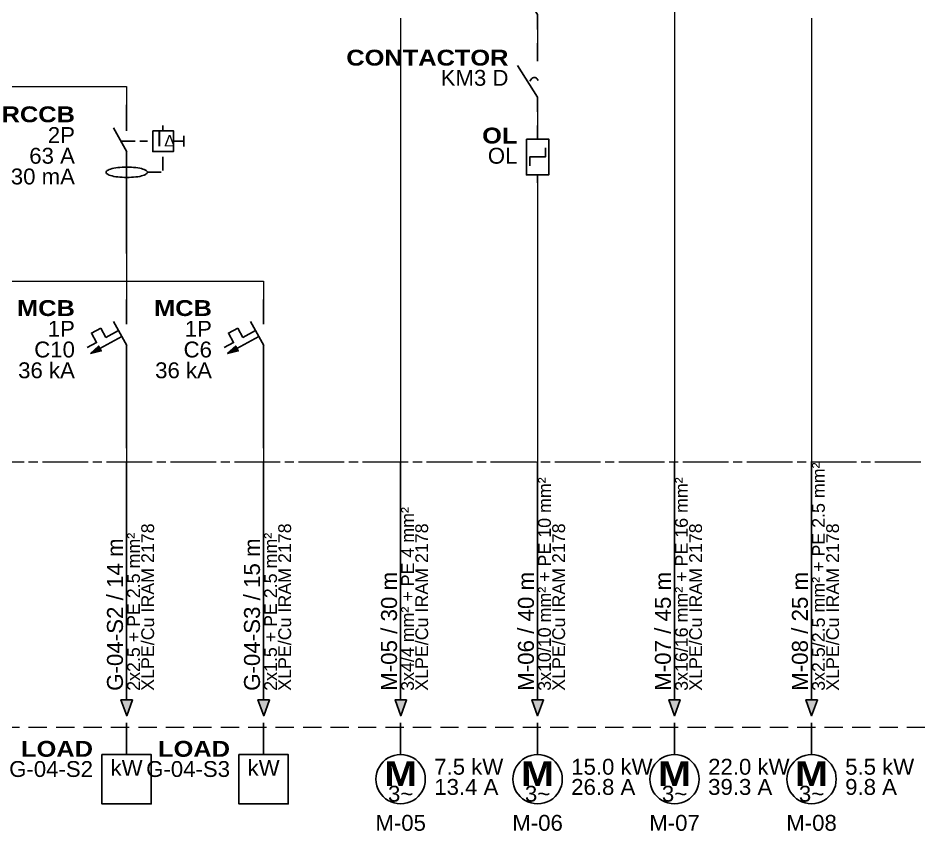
# Model space of a CAD drawing. Header units: millimetres. Extents: x 0 to 420, y 0 to 297.
# Drawn here: x 223.3 to 341.5, y 89.2 to 195.8 of the extents above; entities that cross this region are included whole.
import ezdxf
from ezdxf.enums import TextEntityAlignment as Align

# ---------------------------------------------------------------- set-up
doc = ezdxf.new("R2010")
doc.units = ezdxf.units.MM
for name, pattern in [('SVG_3_1', [4, 3, -1]), ('SVG_DASH_1', [8.404199, 6.002999, -0.6003, 1.2006, -0.6003]), ('SVG_DASH_2', [3.6018, 2.4012, -1.2006])]:
    doc.linetypes.add(name, pattern=pattern)
doc.layers.add('291-E-DIAGRAMA', color=5, linetype='Continuous')
doc.layers.add('291-E-TEXTOS', color=7, linetype='Continuous')
doc.styles.add('ARIAL', font='arial.ttf')
doc.styles.add('ARIAL_BLACK', font='ariblk.ttf')

# ---------------------------------------------------------------- blocks, each defined once
blk = doc.blocks.new('LV_RCCB')
at = {"layer": '291-E-DIAGRAMA', "lineweight": 25, "true_color": 0x0000ff}
for p, q in [((0, 0), (0, -5.662)), ((0.039, -10.25), (-2.873, -5.015)), ((7.941, -4.529), (7.941, -5.662)), ((12.5, -6.794), (12.5, -9.059)), ((10.23, -7.936), (12.495, -7.936)), ((0, -10.191), (0, -32.5))]:
    blk.add_line(p, q, dxfattribs=at)
at = {"layer": '291-E-DIAGRAMA', "linetype": 'SVG_3_1', "lineweight": 25, "true_color": 0x0000ff}
for p, q in [((-1.108, -7.936), (4.554, -7.936)), ((7.941, -11.324), (7.941, -14.721)), ((4.554, -14.701), (7.966, -14.701))]:
    blk.add_line(p, q, dxfattribs=at)
at = {"layer": '291-E-DIAGRAMA', "lineweight": 25, "true_color": 0x0000ff}
for points in [[(5.701, -5.662), (10.23, -5.662), (10.23, -10.191), (5.701, -10.191)], [(4.554, -14.721), (4.539, -14.603), (4.451, -14.471), (4.304, -14.353), (4.113, -14.235), (3.863, -14.118), (3.569, -14.015), (3.23, -13.926), (2.863, -13.838), (2.436, -13.765), (1.995, -13.706), (1.525, -13.662), (1.039, -13.618), (0.539, -13.603), (0.025, -13.588), (-0.475, -13.603), (-0.975, -13.618), (-1.461, -13.662), (-1.931, -13.706), (-2.373, -13.765), (-2.799, -13.838), (-3.167, -13.926), (-3.505, -14.015), (-3.799, -14.118), (-4.049, -14.235), (-4.24, -14.353), (-4.387, -14.471), (-4.475, -14.603), (-4.505, -14.721), (-4.475, -14.853), (-4.387, -14.985), (-4.24, -15.103), (-4.049, -15.221), (-3.799, -15.324), (-3.505, -15.426), (-3.167, -15.529), (-2.799, -15.618), (-2.373, -15.691), (-1.931, -15.75), (-1.461, -15.794), (-0.975, -15.824), (-0.475, -15.853), (0.025, -15.853), (0.539, -15.853), (1.039, -15.824), (1.525, -15.794), (1.995, -15.75), (2.436, -15.691), (2.863, -15.618), (3.23, -15.529), (3.569, -15.426), (3.863, -15.324), (4.113, -15.221), (4.304, -15.103), (4.451, -14.985), (4.539, -14.853), (4.554, -14.721)]]:
    blk.add_lwpolyline(points, close=True, dxfattribs=at)
at = {"layer": '291-E-TEXTOS', "color": 7, "style": 'ARIAL_BLACK'}
blk.add_text('RCCB', height=3.47, dxfattribs=at).set_placement((-11.304, -3.794), align=Align.RIGHT)
at = {"layer": '291-E-TEXTOS', "true_color": 0x0000ff, "style": 'ARIAL'}
for s, height, p in [('I', 3.529, (6.466, -9.088)), ('Δ', 2.5, (8.23, -9.088))]:
    blk.add_text(s, height=height, dxfattribs=at).set_placement(p)
at = {"layer": '291-E-TEXTOS', "true_color": 0x008800, "style": 'ARIAL'}
for tag, p in [('POLES', (-11.294, -8.324)), ('RATED_CURRENT', (-11.309, -12.853)), ('SENSITIVITY', (-11.304, -17.382))]:
    blk.add_attdef(tag, text='', height=3.47, dxfattribs=at).set_placement(p, align=Align.RIGHT)
blk = doc.blocks.new('LV_MCB')
at = {"layer": '291-E-DIAGRAMA', "lineweight": 25, "true_color": 0x0000ff}
for p, q in [((0, 0), (0, -5.441)), ((0.02, -10.103), (-2.892, -4.853)), ((-5.642, -6.265), (-4.525, -8.309)), ((-1.804, -6.824), (-4.525, -8.309)), ((-1.069, -8.132), (-5.833, -10.735)), ((0, -10.029), (0, -32.5))]:
    blk.add_line(p, q, dxfattribs=at)
blk.add_lwpolyline([(-8.613, -10.544), (-6.569, -9.426), (-7.686, -7.382), (-5.642, -6.265)], dxfattribs=at)
blk.add_lwpolyline([(-7.877, -11.853), (-6.113, -10.221), (-5.554, -11.25), (-7.877, -11.853)], close=True, dxfattribs=at)
at = {"layer": '291-E-DIAGRAMA', "lineweight": 18, "true_color": 0x0000ff}
for points in [[(-5.554, -11.25), (-7.216, -11.25), (-7.877, -11.853)], [(-6.113, -10.221), (-5.554, -11.25), (-7.216, -11.25)]]:
    blk.add_lwpolyline(points, close=True, dxfattribs=at)
at = {"layer": '291-E-DIAGRAMA', "true_color": 0x0000ff}
for points in [[(-5.554, -11.25), (-7.216, -11.25), (-7.877, -11.853)], [(-6.113, -10.221), (-5.554, -11.25), (-7.216, -11.25)]]:
    blk.add_solid(points, dxfattribs=at)
at = {"layer": '291-E-TEXTOS', "color": 7, "style": 'ARIAL_BLACK'}
blk.add_text('MCB', height=3.47, dxfattribs=at).set_placement((-11.319, -3.632), align=Align.RIGHT)
at = {"layer": '291-E-TEXTOS', "true_color": 0x008800, "style": 'ARIAL'}
for tag, p in [('POLES', (-11.314, -8.162)), ('CURVE_RATING', (-11.304, -12.691)), ('BREAKING_CAPACITY', (-11.314, -17.235))]:
    blk.add_attdef(tag, text='', height=3.47, dxfattribs=at).set_placement(p, align=Align.RIGHT)
blk = doc.blocks.new('LV_CONTACTOR')
at = {"layer": '291-E-DIAGRAMA', "lineweight": 25, "true_color": 0x0000ff}
for p, q in [((0, 0), (0, -3.92)), ((0, -11.77), (-4.41, -4.9)), ((0, -11.77), (0, -15))]:
    blk.add_line(p, q, dxfattribs=at)
blk.add_lwpolyline([(-1.67, -8.28), (-1.51, -8.03), (-1.35, -7.82), (-1.18, -7.67), (-1.01, -7.56), (-0.84, -7.5), (-0.67, -7.48), (-0.51, -7.5), (-0.36, -7.55), (-0.22, -7.65), (-0.09, -7.78), (0.01, -7.94), (0.1, -8.14)], dxfattribs=at)
at = {"layer": '291-E-TEXTOS', "color": 7, "style": 'ARIAL_BLACK'}
blk.add_text('CONTACTOR', height=3.47, dxfattribs=at).set_placement((-6.37, -4.9), align=Align.RIGHT)
at = {"layer": '291-E-TEXTOS', "true_color": 0x008800, "style": 'ARIAL'}
blk.add_attdef('TAG', text='', height=3.47, dxfattribs=at).set_placement((-6.37, -9.31), align=Align.RIGHT)
blk = doc.blocks.new('LV_THERMAL_OVERLOAD')
at = {"layer": '291-E-DIAGRAMA', "lineweight": 25, "true_color": 0x0000ff}
for p, q in [((0, 0), (0, -2.941)), ((0, -10.784), (0, -12.5))]:
    blk.add_line(p, q, dxfattribs=at)
blk.add_lwpolyline([(-2.451, -2.941), (2.451, -2.941), (2.451, -10.784), (-2.451, -10.784)], close=True, dxfattribs=at)
blk.add_lwpolyline([(-1.716, -8.824), (-1.716, -6.863), (1.716, -6.863), (1.716, -4.902)], dxfattribs=at)
at = {"layer": '291-E-TEXTOS', "color": 7, "style": 'ARIAL_BLACK'}
blk.add_text('OL', height=3.47, dxfattribs=at).set_placement((-4.412, -3.922), align=Align.RIGHT)
at = {"layer": '291-E-TEXTOS', "true_color": 0x008800, "style": 'ARIAL'}
blk.add_attdef('TAG', text='', height=3.47, dxfattribs=at).set_placement((-4.412, -8.333), align=Align.RIGHT)
blk = doc.blocks.new('LV_CABLE_RUN')
at = {"layer": '291-E-DIAGRAMA', "lineweight": 25, "true_color": 0xff0000}
for p, q in [((0, 0), (0, -52.07)), ((0, -57.07), (0, -60.07))]:
    blk.add_line(p, q, dxfattribs=at)
blk.add_lwpolyline([(1.265, -52.07), (0.015, -55.511), (-1.235, -52.07), (1.265, -52.07)], close=True, dxfattribs=at)
at = {"layer": '291-E-DIAGRAMA', "lineweight": 18, "true_color": 0xff0000}
blk.add_lwpolyline([(-1.235, -52.07), (1.265, -52.07), (0.015, -55.511)], close=True, dxfattribs=at)
at = {"layer": '291-E-DIAGRAMA', "true_color": 0xff0000}
blk.add_solid([(-1.235, -52.07), (1.265, -52.07), (0.015, -55.511)], dxfattribs=at)
at = {"layer": '291-E-TEXTOS', "true_color": 0x008800, "style": 'ARIAL'}
for tag, p, height in [('CABLE_INSULATION', (6, -50.07), 2.79), ('CABLE_TAG', (-0.8, -50.07), 3.49), ('CABLE_SPEC', (2.9, -50.07), 2.79)]:
    blk.add_attdef(tag, p, '', height=height, rotation=90, dxfattribs=at)
blk = doc.blocks.new('LV_LOAD_BOX_KW')
at = {"layer": '291-E-DIAGRAMA', "lineweight": 25, "true_color": 0x0000ff}
blk.add_line((0, 0), (0, -3.922), dxfattribs=at)
blk.add_lwpolyline([(-5.392, -3.922), (5.392, -3.922), (5.392, -14.706), (-5.392, -14.706)], close=True, dxfattribs=at)
at = {"layer": '291-E-TEXTOS', "color": 7, "style": 'ARIAL_BLACK'}
blk.add_text('LOAD', height=3.47, dxfattribs=at).set_placement((-7.353, -4.412), align=Align.RIGHT)
at = {"layer": '291-E-TEXTOS', "true_color": 0x0000ff, "style": 'ARIAL'}
blk.add_text('kW', height=3.47, dxfattribs=at).set_placement((0, -8.578), align=Align.CENTER)
at = {"layer": '291-E-TEXTOS', "true_color": 0x008800, "style": 'ARIAL'}
blk.add_attdef('TAG', text='', height=3.47, dxfattribs=at).set_placement((-7.353, -8.824), align=Align.RIGHT)
blk = doc.blocks.new('LV_MOTOR_3PH')
at = {"layer": '291-E-DIAGRAMA', "lineweight": 25, "true_color": 0x0000ff}
blk.add_line((0, 0), (0, -3.92), dxfattribs=at)
blk.add_lwpolyline([(5.39, -9.31), (5.34, -10.05), (5.2, -10.75), (4.97, -11.41), (4.66, -12.04), (4.27, -12.61), (3.81, -13.13), (3.3, -13.58), (2.72, -13.97), (2.1, -14.28), (1.43, -14.51), (0.73, -14.66), (0, -14.71), (-0.73, -14.66), (-1.43, -14.51), (-2.1, -14.28), (-2.72, -13.97), (-3.3, -13.58), (-3.81, -13.13), (-4.27, -12.61), (-4.66, -12.04), (-4.97, -11.41), (-5.2, -10.75), (-5.34, -10.05), (-5.39, -9.31), (-5.34, -8.58), (-5.2, -7.88), (-4.97, -7.21), (-4.66, -6.59), (-4.27, -6.02), (-3.81, -5.5), (-3.3, -5.04), (-2.72, -4.66), (-2.1, -4.35), (-1.43, -4.11), (-0.73, -3.97), (0, -3.92), (0.73, -3.97), (1.43, -4.11), (2.1, -4.35), (2.72, -4.66), (3.3, -5.04), (3.81, -5.5), (4.27, -6.02), (4.66, -6.59), (4.97, -7.21), (5.2, -7.88), (5.34, -8.58), (5.39, -9.31)], close=True, dxfattribs=at)
at = {"layer": '291-E-TEXTOS', "true_color": 0x0000ff}
for s, height, style, p in [('M', 5.39, 'ARIAL_BLACK', (0, -10.78)), ('3~', 3.47, 'ARIAL', (0, -14.22))]:
    blk.add_text(s, height=height, dxfattribs=dict(at, style=style)).set_placement(p, align=Align.CENTER)
at = {"layer": '291-E-TEXTOS', "true_color": 0x008800, "style": 'ARIAL'}
for tag, p in [('POWER_KW', (7.35, -8.33)), ('CURRENT', (7.35, -12.74))]:
    blk.add_attdef(tag, p, '', height=3.47, dxfattribs=at)
blk.add_attdef('TAG', text='', height=3.47, dxfattribs=at).set_placement((0, -20.59), align=Align.CENTER)

msp = doc.modelspace()

# ---------------------------------------------------------------- linework, layer by layer
at = {"layer": '291-E-DIAGRAMA', "lineweight": 15, "true_color": 0xff0000}
for p, q in [((309.45, 200.63), (309.45, 137.6)), ((273.51, 195.83), (273.51, 137.6)), ((327.43, 195.83), (327.43, 137.6)), ((291.48, 174.22), (291.48, 137.6)), ((237.55, 139.4), (237.55, 137.6)), ((255.53, 139.4), (255.53, 137.6))]:
    msp.add_line(p, q, dxfattribs=at)
at = {"layer": '291-E-DIAGRAMA', "lineweight": 15, "true_color": 0x0000ff}
for p, q in [((291.48, 194.33), (291.48, 192.53)), ((165.65, 186.83), (237.55, 186.83)), ((237.55, 186.83), (237.55, 184.43)), ((291.48, 183.53), (291.48, 181.72)), ((237.55, 164.92), (237.55, 161.31)), ((219.57, 161.31), (255.53, 161.31)), ((237.55, 161.31), (237.55, 158.91)), ((255.53, 161.31), (255.53, 158.91))]:
    msp.add_line(p, q, dxfattribs=at)
at = {"layer": '291-E-DIAGRAMA', "linetype": 'SVG_DASH_1', "lineweight": 15, "true_color": 0x139b48}
msp.add_line((41.6, 137.6), (396.98, 137.6), dxfattribs=at)
at = {"layer": '291-E-DIAGRAMA', "linetype": 'SVG_DASH_2', "lineweight": 15, "true_color": 0x808080}
msp.add_lwpolyline([(35, 277), (399.98, 277), (399.98, 102.74), (35, 102.74)], close=True, dxfattribs=at)

# ---------------------------------------------------------------- block references
at = {"layer": '291-E-DIAGRAMA', "xscale": 0.6003, "yscale": 0.6003, "zscale": 0.6003}
for name, p, values in [('LV_CONTACTOR', (291.48, 203.34), {'TAG': 'KM2 Y'}), ('LV_CONTACTOR', (291.48, 192.53), {'TAG': 'KM3 D'}), ('LV_RCCB', (237.55, 184.43), {'POLES': '2P', 'RATED_CURRENT': '63 A', 'SENSITIVITY': '30 mA'}), ('LV_THERMAL_OVERLOAD', (291.48, 181.72), {'TAG': 'OL'}), ('LV_MCB', (237.55, 158.91), {'POLES': '1P', 'CURVE_RATING': 'C10', 'BREAKING_CAPACITY': '36 kA'}), ('LV_MCB', (255.53, 158.91), {'POLES': '1P', 'CURVE_RATING': 'C6', 'BREAKING_CAPACITY': '36 kA'}), ('LV_CABLE_RUN', (237.55, 137.6), {'CABLE_TAG': 'G-04-S2 / 14 m', 'CABLE_SPEC': '2x2.5 + PE 2.5 mm²', 'CABLE_INSULATION': 'XLPE/Cu IRAM 2178'}), ('LV_CABLE_RUN', (255.53, 137.6), {'CABLE_TAG': 'G-04-S3 / 15 m', 'CABLE_SPEC': '2x1.5 + PE 2.5 mm²', 'CABLE_INSULATION': 'XLPE/Cu IRAM 2178'}), ('LV_CABLE_RUN', (273.51, 137.6), {'CABLE_TAG': 'M-05 / 30 m', 'CABLE_SPEC': '3x4/4 mm² + PE 4 mm²', 'CABLE_INSULATION': 'XLPE/Cu IRAM 2178'}), ('LV_CABLE_RUN', (291.48, 137.6), {'CABLE_TAG': 'M-06 / 40 m', 'CABLE_SPEC': '3x10/10 mm² + PE 10 mm²', 'CABLE_INSULATION': 'XLPE/Cu IRAM 2178'}), ('LV_CABLE_RUN', (309.45, 137.6), {'CABLE_TAG': 'M-07 / 45 m', 'CABLE_SPEC': '3x16/16 mm² + PE 16 mm²', 'CABLE_INSULATION': 'XLPE/Cu IRAM 2178'}), ('LV_CABLE_RUN', (327.43, 137.6), {'CABLE_TAG': 'M-08 / 25 m', 'CABLE_SPEC': '3x2.5/2.5 mm² + PE 2.5 mm²', 'CABLE_INSULATION': 'XLPE/Cu IRAM 2178'}), ('LV_LOAD_BOX_KW', (237.55, 101.54), {'TAG': 'G-04-S2'}), ('LV_LOAD_BOX_KW', (255.53, 101.54), {'TAG': 'G-04-S3'}), ('LV_MOTOR_3PH', (273.51, 101.54), {'POWER_KW': '7.5 kW', 'CURRENT': '13.4 A', 'TAG': 'M-05'}), ('LV_MOTOR_3PH', (291.48, 101.54), {'POWER_KW': '15.0 kW', 'CURRENT': '26.8 A', 'TAG': 'M-06'}), ('LV_MOTOR_3PH', (309.45, 101.54), {'POWER_KW': '22.0 kW', 'CURRENT': '39.3 A', 'TAG': 'M-07'}), ('LV_MOTOR_3PH', (327.43, 101.54), {'POWER_KW': '5.5 kW', 'CURRENT': '9.8 A', 'TAG': 'M-08'})]:
    msp.add_blockref(name, p, dxfattribs=at).add_auto_attribs(values)

doc.saveas('drawing.dxf')
